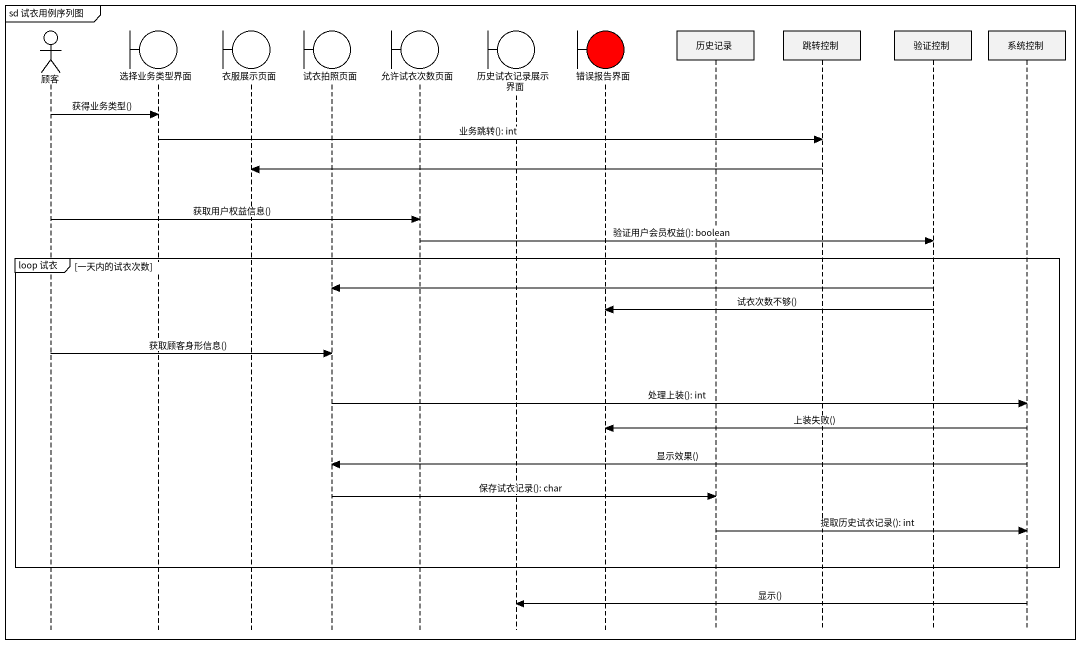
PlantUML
@startuml
mainframe sd 试衣用例序列图
hide footbox
actor 顾客
boundary 选择业务类型界面
boundary 衣服展示页面
boundary 试衣拍照页面
boundary 允许试衣次数页面
boundary 历史试衣记录展示界面
boundary 错误报告界面 #FF0000
participant 历史记录
participant 跳转控制
participant 验证控制
participant 系统控制

顾客 -> 选择业务类型界面 : 获得业务类型()
选择业务类型界面 -> 跳转控制 : 业务跳转(): int
跳转控制 -> 衣服展示页面
顾客 -> 允许试衣次数页面 : 获取用户权益信息()
允许试衣次数页面 -> 验证控制 : 验证用户会员权益(): boolean
group loop 试衣 [一天内的试衣次数]
  验证控制 -> 试衣拍照页面
  验证控制 -> 错误报告界面 : 试衣次数不够()
  顾客 -> 试衣拍照页面 : 获取顾客身形信息()
  试衣拍照页面 -> 系统控制 : 处理上装(): int
  系统控制 -> 错误报告界面 : 上装失败()
  系统控制 -> 试衣拍照页面 : 显示效果()
  试衣拍照页面 -> 历史记录 : 保存试衣记录(): char
  历史记录 -> 系统控制 : 提取历史试衣记录(): int
end
系统控制 -> 历史试衣记录展示界面 : 显示()
@enduml
